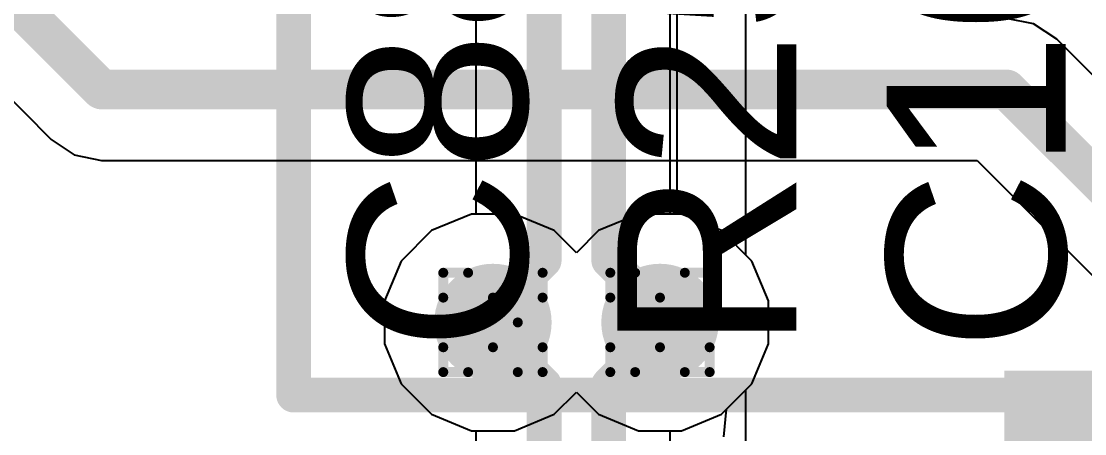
# Model space of a CAD drawing. Header units: inches. Extents: x -11 to 5379, y 0 to 5429.
# Drawn here: x 191.62 to 197.06, y 27.37 to 29.48 of the extents above; entities that cross this region are included whole.
import ezdxf

# ---------------------------------------------------------------- set-up
doc = ezdxf.new("R2010")
doc.units = ezdxf.units.IN
for name, color, linetype in [('Bottom Layer', 5, 'Continuous'), ('Drill Drawing', 1, 'Continuous'), ('GND', 16, 'Continuous'), ('PWR', 76, 'Continuous'), ('Top Layer', 1, 'Continuous'), ('Top Overlay', 2, 'Continuous'), ('Via Holes', 16, 'Continuous')]:
    doc.layers.add(name, color=color, linetype=linetype)
doc.styles.add('Arial', font='', dxfattribs={"height": 0.2})
doc.styles.add('Arial_Bold', font='', dxfattribs={"height": 0.2})
doc.styles.get('Arial').set_extended_font_data('Arial')
doc.styles.get('Arial_Bold').set_extended_font_data('Arial', bold=True)

msp = doc.modelspace()

# ---------------------------------------------------------------- hatches: boundary and pattern name
at = {"layer": 'Bottom Layer'}
h = msp.add_hatch(color=5, dxfattribs=at)
edge = h.paths.add_edge_path()
edge.add_arc((194.0331, 27.94), 0.3, 0, 360)
h = msp.add_hatch(color=5, dxfattribs=at)
edge = h.paths.add_edge_path()
edge.add_arc((194.8871, 27.94), 0.3, 0, 360)
at = {"layer": 'GND'}
h = msp.add_hatch(color=16, dxfattribs=at)
edge = h.paths.add_edge_path()
edge.add_arc((194.0331, 27.94), 0.3, 0, 360)
h = msp.add_hatch(color=16, dxfattribs=at)
edge = h.paths.add_edge_path()
edge.add_arc((194.8871, 27.94), 0.3, 0, 360)
at = {"layer": 'PWR'}
h = msp.add_hatch(color=76, dxfattribs=at)
edge = h.paths.add_edge_path()
edge.add_arc((194.0331, 27.94), 0.3, 0, 360)
h = msp.add_hatch(color=76, dxfattribs=at)
edge = h.paths.add_edge_path()
edge.add_arc((194.8871, 27.94), 0.3, 0, 360)
at = {"layer": 'Top Layer'}
h = msp.add_hatch(color=1, dxfattribs=at)
edge = h.paths.add_edge_path()
edge.add_arc((194.0331, 27.94), 0.3, 0, 360)
h = msp.add_hatch(color=1, dxfattribs=at)
edge = h.paths.add_edge_path()
edge.add_arc((194.8871, 27.94), 0.3, 0, 360)
at = {"layer": 'Via Holes'}
h = msp.add_hatch(color=7, dxfattribs=at)
edge = h.paths.add_edge_path()
edge.add_arc((194.0331, 27.94), 0.15, 0, 360)
h = msp.add_hatch(color=7, dxfattribs=at)
edge = h.paths.add_edge_path()
edge.add_arc((194.8871, 27.94), 0.15, 0, 360)

# ---------------------------------------------------------------- linework, layer by layer
at = {"layer": 'Bottom Layer'}
for p, q in [((193.9454, 30.2787), (193.9454, 28.494)), ((194.9748, 28.494), (194.9748, 29.9971)), ((193.9229, 28.494), (193.7193, 28.4097)), ((193.9454, 28.494), (193.9229, 28.494)), ((194.9973, 28.494), (194.9748, 28.494)), ((195.2009, 28.4097), (194.9973, 28.494)), ((193.7193, 28.4097), (193.5635, 28.2538)), ((195.3568, 28.2538), (195.2009, 28.4097)), ((193.5635, 28.2538), (193.4791, 28.0502)), ((195.4411, 28.0502), (195.3568, 28.2538)), ((193.4791, 28.0502), (193.4791, 27.8298)), ((195.4411, 27.8298), (195.4411, 28.0502)), ((193.4791, 27.8298), (193.5635, 27.6262)), ((195.3568, 27.6262), (195.4411, 27.8298)), ((193.5635, 27.6262), (193.7193, 27.4703)), ((195.2009, 27.4703), (195.3568, 27.6262)), ((194.3469, 27.4703), (194.4601, 27.5835)), ((194.4601, 27.5835), (194.5733, 27.4703)), ((193.7193, 27.4703), (193.9229, 27.386)), ((194.1433, 27.386), (194.3469, 27.4703)), ((194.5733, 27.4703), (194.7769, 27.386)), ((194.9973, 27.386), (195.2009, 27.4703)), ((193.9229, 27.386), (194.1433, 27.386)), ((194.7769, 27.386), (194.9973, 27.386))]:
    msp.add_line(p, q, dxfattribs=at)
for points in [[(194.295, 28.2571, 0.1778, 0.1778, 0), (194.295, 30.2787, 0.1778, 0.1778, 0)], [(194.6252, 28.2571, 0.1778, 0.1778, 0), (194.6252, 30.1419, 0.1778, 0.1778, 0)], [(194.0331, 27.9952, 0.1778, 0.1778, 0), (194.295, 28.2571, 0.1778, 0.1778, 0)], [(194.6252, 28.2571, 0.1778, 0.1778, 0), (194.8871, 27.9952, 0.1778, 0.1778, 0)], [(194.0331, 27.94, 0.1778, 0.1778, 0), (194.0331, 27.9952, 0.1778, 0.1778, 0)], [(194.8871, 27.94, 0.1778, 0.1778, 0), (194.8871, 27.9952, 0.1778, 0.1778, 0)]]:
    msp.add_lwpolyline(points, format="xyseb", dxfattribs=at)
for points in [[(194.2506, 28.2571, 0.0889, 0.0889, 1), (194.3395, 28.2571, 0.0889, 0.0889, 1)], [(194.2506, 28.2571, 0.0889, 0.0889, 1), (194.3395, 28.2571, 0.0889, 0.0889, 1)], [(194.5808, 28.2571, 0.0889, 0.0889, 1), (194.6697, 28.2571, 0.0889, 0.0889, 1)], [(194.5808, 28.2571, 0.0889, 0.0889, 1), (194.6697, 28.2571, 0.0889, 0.0889, 1)], [(193.9887, 27.9952, 0.0889, 0.0889, 1), (194.0776, 27.9952, 0.0889, 0.0889, 1)], [(193.9887, 27.9952, 0.0889, 0.0889, 1), (194.0776, 27.9952, 0.0889, 0.0889, 1)], [(194.8427, 27.9952, 0.0889, 0.0889, 1), (194.9316, 27.9952, 0.0889, 0.0889, 1)], [(194.8427, 27.9952, 0.0889, 0.0889, 1), (194.9316, 27.9952, 0.0889, 0.0889, 1)], [(193.9887, 27.94, 0.0889, 0.0889, 1), (194.0776, 27.94, 0.0889, 0.0889, 1)], [(194.8427, 27.94, 0.0889, 0.0889, 1), (194.9316, 27.94, 0.0889, 0.0889, 1)]]:
    msp.add_lwpolyline(points, format="xyseb", close=True, dxfattribs=at)
at = {"layer": 'Drill Drawing'}
for points in [[(193.7791, 28.067, 0.0508, 0.0508, 0), (193.7791, 28.194, 0.0508, 0.0508, 0)], [(193.7791, 28.194, 0.0508, 0.0508, 0), (193.9061, 28.194, 0.0508, 0.0508, 0)], [(193.9061, 28.194, 0.0508, 0.0508, 0), (194.0331, 28.067, 0.0508, 0.0508, 0)], [(194.0331, 28.067, 0.0508, 0.0508, 0), (194.1601, 28.194, 0.0508, 0.0508, 0)], [(194.1601, 28.194, 0.0508, 0.0508, 0), (194.2871, 28.194, 0.0508, 0.0508, 0)], [(194.2871, 28.067, 0.0508, 0.0508, 0), (194.2871, 28.194, 0.0508, 0.0508, 0)], [(194.6331, 28.067, 0.0508, 0.0508, 0), (194.6331, 28.194, 0.0508, 0.0508, 0)], [(194.6331, 28.194, 0.0508, 0.0508, 0), (194.7601, 28.194, 0.0508, 0.0508, 0)], [(194.7601, 28.194, 0.0508, 0.0508, 0), (194.8871, 28.067, 0.0508, 0.0508, 0)], [(194.8871, 28.067, 0.0508, 0.0508, 0), (195.0141, 28.194, 0.0508, 0.0508, 0)], [(195.0141, 28.194, 0.0508, 0.0508, 0), (195.1411, 28.194, 0.0508, 0.0508, 0)], [(195.1411, 28.067, 0.0508, 0.0508, 0), (195.1411, 28.194, 0.0508, 0.0508, 0)], [(193.7791, 28.067, 0.0508, 0.0508, 0), (193.9061, 27.94, 0.0508, 0.0508, 0)], [(194.1601, 27.94, 0.0508, 0.0508, 0), (194.2871, 28.067, 0.0508, 0.0508, 0)], [(194.6331, 28.067, 0.0508, 0.0508, 0), (194.7601, 27.94, 0.0508, 0.0508, 0)], [(195.0141, 27.94, 0.0508, 0.0508, 0), (195.1411, 28.067, 0.0508, 0.0508, 0)], [(193.7791, 27.813, 0.0508, 0.0508, 0), (193.9061, 27.94, 0.0508, 0.0508, 0)], [(194.1601, 27.94, 0.0508, 0.0508, 0), (194.2871, 27.813, 0.0508, 0.0508, 0)], [(194.6331, 27.813, 0.0508, 0.0508, 0), (194.7601, 27.94, 0.0508, 0.0508, 0)], [(195.0141, 27.94, 0.0508, 0.0508, 0), (195.1411, 27.813, 0.0508, 0.0508, 0)], [(193.7791, 27.686, 0.0508, 0.0508, 0), (193.7791, 27.813, 0.0508, 0.0508, 0)], [(193.9061, 27.686, 0.0508, 0.0508, 0), (194.0331, 27.813, 0.0508, 0.0508, 0)], [(194.0331, 27.813, 0.0508, 0.0508, 0), (194.1601, 27.686, 0.0508, 0.0508, 0)], [(194.2871, 27.686, 0.0508, 0.0508, 0), (194.2871, 27.813, 0.0508, 0.0508, 0)], [(194.6331, 27.686, 0.0508, 0.0508, 0), (194.6331, 27.813, 0.0508, 0.0508, 0)], [(194.7601, 27.686, 0.0508, 0.0508, 0), (194.8871, 27.813, 0.0508, 0.0508, 0)], [(194.8871, 27.813, 0.0508, 0.0508, 0), (195.0141, 27.686, 0.0508, 0.0508, 0)], [(195.1411, 27.686, 0.0508, 0.0508, 0), (195.1411, 27.813, 0.0508, 0.0508, 0)], [(193.7791, 27.686, 0.0508, 0.0508, 0), (193.9061, 27.686, 0.0508, 0.0508, 0)], [(194.1601, 27.686, 0.0508, 0.0508, 0), (194.2871, 27.686, 0.0508, 0.0508, 0)], [(194.6331, 27.686, 0.0508, 0.0508, 0), (194.7601, 27.686, 0.0508, 0.0508, 0)], [(195.0141, 27.686, 0.0508, 0.0508, 0), (195.1411, 27.686, 0.0508, 0.0508, 0)]]:
    msp.add_lwpolyline(points, format="xyseb", dxfattribs=at)
for points in [[(193.7664, 28.194, 0.0254, 0.0254, 1), (193.7918, 28.194, 0.0254, 0.0254, 1)], [(193.7664, 28.194, 0.0254, 0.0254, 1), (193.7918, 28.194, 0.0254, 0.0254, 1)], [(193.8934, 28.194, 0.0254, 0.0254, 1), (193.9188, 28.194, 0.0254, 0.0254, 1)], [(193.8934, 28.194, 0.0254, 0.0254, 1), (193.9188, 28.194, 0.0254, 0.0254, 1)], [(194.1474, 28.194, 0.0254, 0.0254, 1), (194.1728, 28.194, 0.0254, 0.0254, 1)], [(194.1474, 28.194, 0.0254, 0.0254, 1), (194.1728, 28.194, 0.0254, 0.0254, 1)], [(194.2744, 28.194, 0.0254, 0.0254, 1), (194.2998, 28.194, 0.0254, 0.0254, 1)], [(194.2744, 28.194, 0.0254, 0.0254, 1), (194.2998, 28.194, 0.0254, 0.0254, 1)], [(194.6204, 28.194, 0.0254, 0.0254, 1), (194.6458, 28.194, 0.0254, 0.0254, 1)], [(194.6204, 28.194, 0.0254, 0.0254, 1), (194.6458, 28.194, 0.0254, 0.0254, 1)], [(194.7474, 28.194, 0.0254, 0.0254, 1), (194.7728, 28.194, 0.0254, 0.0254, 1)], [(194.7474, 28.194, 0.0254, 0.0254, 1), (194.7728, 28.194, 0.0254, 0.0254, 1)], [(195.0014, 28.194, 0.0254, 0.0254, 1), (195.0268, 28.194, 0.0254, 0.0254, 1)], [(195.0014, 28.194, 0.0254, 0.0254, 1), (195.0268, 28.194, 0.0254, 0.0254, 1)], [(195.1284, 28.194, 0.0254, 0.0254, 1), (195.1538, 28.194, 0.0254, 0.0254, 1)], [(195.1284, 28.194, 0.0254, 0.0254, 1), (195.1538, 28.194, 0.0254, 0.0254, 1)], [(193.7664, 28.067, 0.0254, 0.0254, 1), (193.7918, 28.067, 0.0254, 0.0254, 1)], [(193.7664, 28.067, 0.0254, 0.0254, 1), (193.7918, 28.067, 0.0254, 0.0254, 1)], [(194.0204, 28.067, 0.0254, 0.0254, 1), (194.0458, 28.067, 0.0254, 0.0254, 1)], [(194.0204, 28.067, 0.0254, 0.0254, 1), (194.0458, 28.067, 0.0254, 0.0254, 1)], [(194.2744, 28.067, 0.0254, 0.0254, 1), (194.2998, 28.067, 0.0254, 0.0254, 1)], [(194.2744, 28.067, 0.0254, 0.0254, 1), (194.2998, 28.067, 0.0254, 0.0254, 1)], [(194.6204, 28.067, 0.0254, 0.0254, 1), (194.6458, 28.067, 0.0254, 0.0254, 1)], [(194.6204, 28.067, 0.0254, 0.0254, 1), (194.6458, 28.067, 0.0254, 0.0254, 1)], [(194.8744, 28.067, 0.0254, 0.0254, 1), (194.8998, 28.067, 0.0254, 0.0254, 1)], [(194.8744, 28.067, 0.0254, 0.0254, 1), (194.8998, 28.067, 0.0254, 0.0254, 1)], [(195.1284, 28.067, 0.0254, 0.0254, 1), (195.1538, 28.067, 0.0254, 0.0254, 1)], [(195.1284, 28.067, 0.0254, 0.0254, 1), (195.1538, 28.067, 0.0254, 0.0254, 1)], [(193.8934, 27.94, 0.0254, 0.0254, 1), (193.9188, 27.94, 0.0254, 0.0254, 1)], [(193.8934, 27.94, 0.0254, 0.0254, 1), (193.9188, 27.94, 0.0254, 0.0254, 1)], [(194.1474, 27.94, 0.0254, 0.0254, 1), (194.1728, 27.94, 0.0254, 0.0254, 1)], [(194.1474, 27.94, 0.0254, 0.0254, 1), (194.1728, 27.94, 0.0254, 0.0254, 1)], [(194.7474, 27.94, 0.0254, 0.0254, 1), (194.7728, 27.94, 0.0254, 0.0254, 1)], [(194.7474, 27.94, 0.0254, 0.0254, 1), (194.7728, 27.94, 0.0254, 0.0254, 1)], [(195.0014, 27.94, 0.0254, 0.0254, 1), (195.0268, 27.94, 0.0254, 0.0254, 1)], [(195.0014, 27.94, 0.0254, 0.0254, 1), (195.0268, 27.94, 0.0254, 0.0254, 1)], [(193.7664, 27.813, 0.0254, 0.0254, 1), (193.7918, 27.813, 0.0254, 0.0254, 1)], [(193.7664, 27.813, 0.0254, 0.0254, 1), (193.7918, 27.813, 0.0254, 0.0254, 1)], [(194.0204, 27.813, 0.0254, 0.0254, 1), (194.0458, 27.813, 0.0254, 0.0254, 1)], [(194.0204, 27.813, 0.0254, 0.0254, 1), (194.0458, 27.813, 0.0254, 0.0254, 1)], [(194.2744, 27.813, 0.0254, 0.0254, 1), (194.2998, 27.813, 0.0254, 0.0254, 1)], [(194.2744, 27.813, 0.0254, 0.0254, 1), (194.2998, 27.813, 0.0254, 0.0254, 1)], [(194.6204, 27.813, 0.0254, 0.0254, 1), (194.6458, 27.813, 0.0254, 0.0254, 1)], [(194.6204, 27.813, 0.0254, 0.0254, 1), (194.6458, 27.813, 0.0254, 0.0254, 1)], [(194.8744, 27.813, 0.0254, 0.0254, 1), (194.8998, 27.813, 0.0254, 0.0254, 1)], [(194.8744, 27.813, 0.0254, 0.0254, 1), (194.8998, 27.813, 0.0254, 0.0254, 1)], [(195.1284, 27.813, 0.0254, 0.0254, 1), (195.1538, 27.813, 0.0254, 0.0254, 1)], [(195.1284, 27.813, 0.0254, 0.0254, 1), (195.1538, 27.813, 0.0254, 0.0254, 1)], [(193.7664, 27.686, 0.0254, 0.0254, 1), (193.7918, 27.686, 0.0254, 0.0254, 1)], [(193.7664, 27.686, 0.0254, 0.0254, 1), (193.7918, 27.686, 0.0254, 0.0254, 1)], [(193.8934, 27.686, 0.0254, 0.0254, 1), (193.9188, 27.686, 0.0254, 0.0254, 1)], [(193.8934, 27.686, 0.0254, 0.0254, 1), (193.9188, 27.686, 0.0254, 0.0254, 1)], [(194.1474, 27.686, 0.0254, 0.0254, 1), (194.1728, 27.686, 0.0254, 0.0254, 1)], [(194.1474, 27.686, 0.0254, 0.0254, 1), (194.1728, 27.686, 0.0254, 0.0254, 1)], [(194.2744, 27.686, 0.0254, 0.0254, 1), (194.2998, 27.686, 0.0254, 0.0254, 1)], [(194.2744, 27.686, 0.0254, 0.0254, 1), (194.2998, 27.686, 0.0254, 0.0254, 1)], [(194.6204, 27.686, 0.0254, 0.0254, 1), (194.6458, 27.686, 0.0254, 0.0254, 1)], [(194.6204, 27.686, 0.0254, 0.0254, 1), (194.6458, 27.686, 0.0254, 0.0254, 1)], [(194.7474, 27.686, 0.0254, 0.0254, 1), (194.7728, 27.686, 0.0254, 0.0254, 1)], [(194.7474, 27.686, 0.0254, 0.0254, 1), (194.7728, 27.686, 0.0254, 0.0254, 1)], [(195.0014, 27.686, 0.0254, 0.0254, 1), (195.0268, 27.686, 0.0254, 0.0254, 1)], [(195.0014, 27.686, 0.0254, 0.0254, 1), (195.0268, 27.686, 0.0254, 0.0254, 1)], [(195.1284, 27.686, 0.0254, 0.0254, 1), (195.1538, 27.686, 0.0254, 0.0254, 1)], [(195.1284, 27.686, 0.0254, 0.0254, 1), (195.1538, 27.686, 0.0254, 0.0254, 1)]]:
    msp.add_lwpolyline(points, format="xyseb", close=True, dxfattribs=at)
at = {"layer": 'GND'}
for p, q in [((193.9229, 28.494), (193.7193, 28.4097)), ((194.1433, 28.494), (193.9229, 28.494)), ((194.3469, 28.4097), (194.1433, 28.494)), ((194.7769, 28.494), (194.5733, 28.4097)), ((194.9973, 28.494), (194.7769, 28.494)), ((195.2009, 28.4097), (194.9973, 28.494)), ((193.7193, 28.4097), (193.5635, 28.2538)), ((194.4601, 28.2965), (194.3469, 28.4097)), ((194.5733, 28.4097), (194.4601, 28.2965)), ((195.3568, 28.2538), (195.2009, 28.4097)), ((193.5635, 28.2538), (193.4791, 28.0502)), ((195.4411, 28.0502), (195.3568, 28.2538)), ((193.4791, 28.0502), (193.4791, 27.8298)), ((195.4411, 27.8298), (195.4411, 28.0502)), ((193.4791, 27.8298), (193.5635, 27.6262)), ((195.3568, 27.6262), (195.4411, 27.8298)), ((193.5635, 27.6262), (193.7193, 27.4703)), ((195.2009, 27.4703), (195.3568, 27.6262)), ((194.3469, 27.4703), (194.4601, 27.5835)), ((194.4601, 27.5835), (194.5733, 27.4703)), ((193.7193, 27.4703), (193.9229, 27.386)), ((194.1433, 27.386), (194.3469, 27.4703)), ((194.5733, 27.4703), (194.7769, 27.386)), ((194.9973, 27.386), (195.2009, 27.4703)), ((193.9229, 27.386), (194.1433, 27.386)), ((194.7769, 27.386), (194.9973, 27.386))]:
    msp.add_line(p, q, dxfattribs=at)
at = {"layer": 'PWR'}
for p, q in [((194.9375, 32.8801), (194.9375, 28.494)), ((195.326, 28.2846), (195.326, 32.8801)), ((193.9229, 28.494), (193.7193, 28.4097)), ((194.1433, 28.494), (193.9229, 28.494)), ((194.3469, 28.4097), (194.1433, 28.494)), ((194.7769, 28.494), (194.5733, 28.4097)), ((194.9375, 28.494), (194.7769, 28.494)), ((193.7193, 28.4097), (193.5635, 28.2538)), ((194.4601, 28.2965), (194.3469, 28.4097)), ((194.5733, 28.4097), (194.4601, 28.2965)), ((195.3568, 28.2538), (195.326, 28.2846)), ((193.5635, 28.2538), (193.4791, 28.0502)), ((195.4411, 28.0502), (195.3568, 28.2538)), ((193.4791, 28.0502), (193.4791, 27.8298)), ((195.4411, 27.8298), (195.4411, 28.0502)), ((193.4791, 27.8298), (193.5635, 27.6262)), ((195.3568, 27.6262), (195.4411, 27.8298)), ((193.5635, 27.6262), (193.7193, 27.4703)), ((195.326, 27.5954), (195.3568, 27.6262)), ((194.3469, 27.4703), (194.4601, 27.5835)), ((194.4601, 27.5835), (194.5733, 27.4703)), ((195.326, 24.7904), (195.326, 27.5954)), ((193.7193, 27.4703), (193.9229, 27.386)), ((194.1433, 27.386), (194.3469, 27.4703)), ((194.5733, 27.4703), (194.7769, 27.386)), ((193.9229, 27.386), (194.1433, 27.386)), ((194.7769, 27.386), (194.9375, 27.386)), ((194.9375, 27.386), (194.9375, 25.1789))]:
    msp.add_line(p, q, dxfattribs=at)
at = {"layer": 'Top Layer'}
for p, q in [((191.0759, 29.5745), (191.7753, 28.8751)), ((196.7976, 29.4665), (196.6589, 29.4941)), ((196.9153, 29.3879), (196.7976, 29.4665)), ((203.0754, 23.2278), (196.9153, 29.3879)), ((191.7753, 28.8751), (191.7753, 28.8751)), ((191.7753, 28.8751), (191.8929, 28.7965)), ((191.8929, 28.7965), (192.0317, 28.7689)), ((192.0317, 28.7689), (196.5087, 28.7689)), ((196.5087, 28.7689), (202.4564, 22.8212)), ((193.9229, 28.494), (193.7193, 28.4097)), ((194.1433, 28.494), (193.9229, 28.494)), ((194.3469, 28.4097), (194.1433, 28.494)), ((194.7769, 28.494), (194.5733, 28.4097)), ((194.9973, 28.494), (194.7769, 28.494)), ((195.2009, 28.4097), (194.9973, 28.494)), ((193.7193, 28.4097), (193.5635, 28.2538)), ((194.4601, 28.2965), (194.3469, 28.4097)), ((194.5733, 28.4097), (194.4601, 28.2965)), ((195.3568, 28.2538), (195.2009, 28.4097)), ((193.5635, 28.2538), (193.4791, 28.0502)), ((195.4411, 28.0502), (195.3568, 28.2538)), ((193.4791, 28.0502), (193.4791, 27.8298)), ((195.4411, 27.8298), (195.4411, 28.0502)), ((193.4791, 27.8298), (193.5635, 27.6262)), ((195.3568, 27.6262), (195.4411, 27.8298)), ((193.5635, 27.6262), (193.7193, 27.4703)), ((195.2274, 27.4968), (195.3568, 27.6262)), ((193.7193, 27.4703), (193.9229, 27.386)), ((195.2141, 27.3555), (195.2274, 27.4968)), ((193.9229, 27.386), (193.9454, 27.386)), ((193.9454, 27.386), (193.9454, 24.3905))]:
    msp.add_line(p, q, dxfattribs=at)
for points in [[(191.3323, 29.8309, 0.2032, 0.2032, 0), (192.0317, 29.1315, 0.2032, 0.2032, 0)], [(192.0317, 29.1315, 0.2032, 0.2032, 0), (196.6589, 29.1315, 0.2032, 0.2032, 0)], [(196.6589, 29.1315, 0.2032, 0.2032, 0), (202.819, 22.9714, 0.2032, 0.2032, 0)], [(194.0331, 27.94, 0.1778, 0.1778, 0), (194.0331, 27.9952, 0.1778, 0.1778, 0)], [(194.8871, 27.94, 0.1778, 0.1778, 0), (194.8871, 27.9952, 0.1778, 0.1778, 0)], [(194.0331, 27.8848, 0.1778, 0.1778, 0), (194.0331, 27.94, 0.1778, 0.1778, 0)], [(194.8871, 27.8848, 0.1778, 0.1778, 0), (194.8871, 27.94, 0.1778, 0.1778, 0)], [(194.0331, 27.8848, 0.1778, 0.1778, 0), (194.295, 27.6229, 0.1778, 0.1778, 0)], [(194.6252, 27.6229, 0.1778, 0.1778, 0), (194.8871, 27.8848, 0.1778, 0.1778, 0)], [(194.295, 24.1517, 0.1778, 0.1778, 0), (194.295, 27.6229, 0.1778, 0.1778, 0)], [(194.6252, 27.4924, 0.1778, 0.1778, 0), (194.6252, 27.6229, 0.1778, 0.1778, 0)], [(194.6252, 27.2226, 0.1778, 0.1778, 0), (194.6252, 27.4924, 0.1778, 0.1778, 0)]]:
    msp.add_lwpolyline(points, format="xyseb", dxfattribs=at)
for points in [[(191.9809, 29.1315, 0.1016, 0.1016, 1), (192.0825, 29.1315, 0.1016, 0.1016, 1)], [(191.9809, 29.1315, 0.1016, 0.1016, 1), (192.0825, 29.1315, 0.1016, 0.1016, 1)], [(196.6081, 29.1315, 0.1016, 0.1016, 1), (196.7097, 29.1315, 0.1016, 0.1016, 1)], [(196.6081, 29.1315, 0.1016, 0.1016, 1), (196.7097, 29.1315, 0.1016, 0.1016, 1)], [(193.9887, 27.9952, 0.0889, 0.0889, 1), (194.0776, 27.9952, 0.0889, 0.0889, 1)], [(194.8427, 27.9952, 0.0889, 0.0889, 1), (194.9316, 27.9952, 0.0889, 0.0889, 1)], [(193.9887, 27.94, 0.0889, 0.0889, 1), (194.0776, 27.94, 0.0889, 0.0889, 1)], [(193.9887, 27.94, 0.0889, 0.0889, 1), (194.0776, 27.94, 0.0889, 0.0889, 1)], [(194.8427, 27.94, 0.0889, 0.0889, 1), (194.9316, 27.94, 0.0889, 0.0889, 1)], [(194.8427, 27.94, 0.0889, 0.0889, 1), (194.9316, 27.94, 0.0889, 0.0889, 1)], [(193.9887, 27.8848, 0.0889, 0.0889, 1), (194.0776, 27.8848, 0.0889, 0.0889, 1)], [(193.9887, 27.8848, 0.0889, 0.0889, 1), (194.0776, 27.8848, 0.0889, 0.0889, 1)], [(194.8427, 27.8848, 0.0889, 0.0889, 1), (194.9316, 27.8848, 0.0889, 0.0889, 1)], [(194.8427, 27.8848, 0.0889, 0.0889, 1), (194.9316, 27.8848, 0.0889, 0.0889, 1)], [(194.2506, 27.6229, 0.0889, 0.0889, 1), (194.3395, 27.6229, 0.0889, 0.0889, 1)], [(194.2506, 27.6229, 0.0889, 0.0889, 1), (194.3395, 27.6229, 0.0889, 0.0889, 1)], [(194.5808, 27.6229, 0.0889, 0.0889, 1), (194.6697, 27.6229, 0.0889, 0.0889, 1)], [(194.5808, 27.6229, 0.0889, 0.0889, 1), (194.6697, 27.6229, 0.0889, 0.0889, 1)], [(194.5808, 27.4924, 0.0889, 0.0889, 1), (194.6697, 27.4924, 0.0889, 0.0889, 1)], [(194.5808, 27.4924, 0.0889, 0.0889, 1), (194.6697, 27.4924, 0.0889, 0.0889, 1)]]:
    msp.add_lwpolyline(points, format="xyseb", close=True, dxfattribs=at)
at = {"layer": 'Top Overlay'}
for points in [[(193.0144, 27.5683, 0.1778, 0.1778, 0), (193.0144, 31.4167, 0.1778, 0.1778, 0)], [(193.0144, 27.5683, 0.1778, 0.1778, 0), (198.6836, 27.5683, 0.1778, 0.1778, 0)]]:
    msp.add_lwpolyline(points, format="xyseb", dxfattribs=at)
msp.add_lwpolyline([(192.9699, 27.5683, 0.0889, 0.0889, 1), (193.0588, 27.5683, 0.0889, 0.0889, 1)], format="xyseb", close=True, dxfattribs=at)
msp.add_lwpolyline([(192.9699, 27.5683, 0.0889, 0.0889, 1), (193.0588, 27.5683, 0.0889, 0.0889, 1)], format="xyseb", close=True, dxfattribs=at)

# ---------------------------------------------------------------- texts
at = {"layer": 'Top Overlay', "style": 'Arial'}
for s, p in [('R250', (195.5839, 27.793)), ('C107', (196.9604, 27.793)), ('C88', (194.2075, 27.793))]:
    msp.add_text(s, height=0.9144, rotation=90, dxfattribs=at).set_placement(p)
at = {"layer": 'Top Overlay', "style": 'Arial_Bold'}
msp.add_text(' IN     ETHERCAT    OUT', height=2.999999, dxfattribs=at).set_placement((185.1914, 24.6934))

doc.saveas('drawing.dxf')
